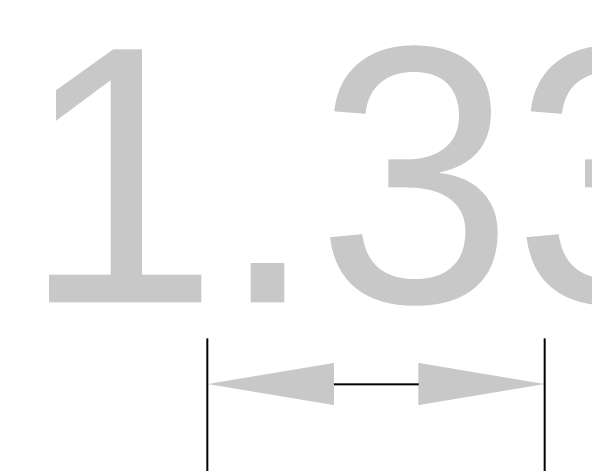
# Model space of a CAD drawing. Header units: inches. Extents: x 0 to 23.3, y 0.3 to 9.
# Drawn here: x 2.738 to 5.003, y 6.953 to 8.74 of the extents above; entities that cross this region are included whole.
import ezdxf

# ---------------------------------------------------------------- set-up
doc = ezdxf.new("R2010")
doc.units = ezdxf.units.IN
doc.header["$MEASUREMENT"] = 0
doc.layers.add('DIMENSIONS', color=6, linetype='Continuous', lineweight=15)
doc.styles.get("Standard").update_dxf_attribs({"font": 'Arial.ttf'})
doc.dimstyles.new('Big 1IN', dxfattribs={"dimtxt": 1, "dimasz": 0.5, "dimexe": 0.18, "dimexo": 0.0625, "dimgap": 0.09, "dimtad": 0, "dimtih": 1, "dimtoh": 1, "dimzin": 0, "dimdsep": 46, "dimlunit": 3, "dimtxsty": 'Standard', "dimcen": 0.5, "dimadec": 0, "dimazin": 0, "dimtfac": 1, "dimtofl": 0, "dimtmove": 0, "dimatfit": 3, "dimfxl": 1, "dimtolj": 1, "dimtzin": 0, "dimarcsym": 0})

# ---------------------------------------------------------------- blocks, each defined once
blk = doc.blocks.new('*D17')
at = {"layer": 'Defpoints', "color": 0, "transparency": 16777216}
for p in [(4.8466, 7.2672), (3.5131, 5.3718), (4.8466, 5.3718)]:
    blk.add_point(p, dxfattribs=at)
at = {"layer": 'DIMENSIONS', "color": 0, "lineweight": -2, "transparency": 16777216}
for p, q in [((3.5131, 5.4343), (3.5131, 7.4472)), ((4.8466, 5.4343), (4.8466, 7.4472)), ((4.0131, 7.2672), (4.3466, 7.2672))]:
    blk.add_line(p, q, dxfattribs=at)
at = {"layer": 'DIMENSIONS', "color": 0, "transparency": 16777216}
for points in [[(4.0131, 7.3506), (4.0131, 7.1839), (3.5131, 7.2672)], [(4.3466, 7.3506), (4.3466, 7.1839), (4.8466, 7.2672)]]:
    blk.add_solid(points, dxfattribs=at)
at = {"layer": 'DIMENSIONS', "color": 0, "transparency": 16777216, "insert": (4.3863, 8.0836), "char_height": 1, "attachment_point": 5}
blk.add_mtext('\\A1;1.33"', dxfattribs=at)

msp = doc.modelspace()

# ---------------------------------------------------------------- dimensions: what is measured, and where the dimension line sits
at = {"layer": 'DIMENSIONS'}
dim = msp.add_linear_dim(base=(4.8466, 7.2672), p1=(3.5131, 5.3718), p2=(4.8466, 5.3718), dimstyle='Big 1IN', override={"dimtmove": 2}, dxfattribs=at)
dim.commit()
dim.dimension.update_dxf_attribs({"geometry": '*D17', "text_midpoint": (4.3863, 8.0836), "dimtype": 160})

doc.saveas('drawing.dxf')
